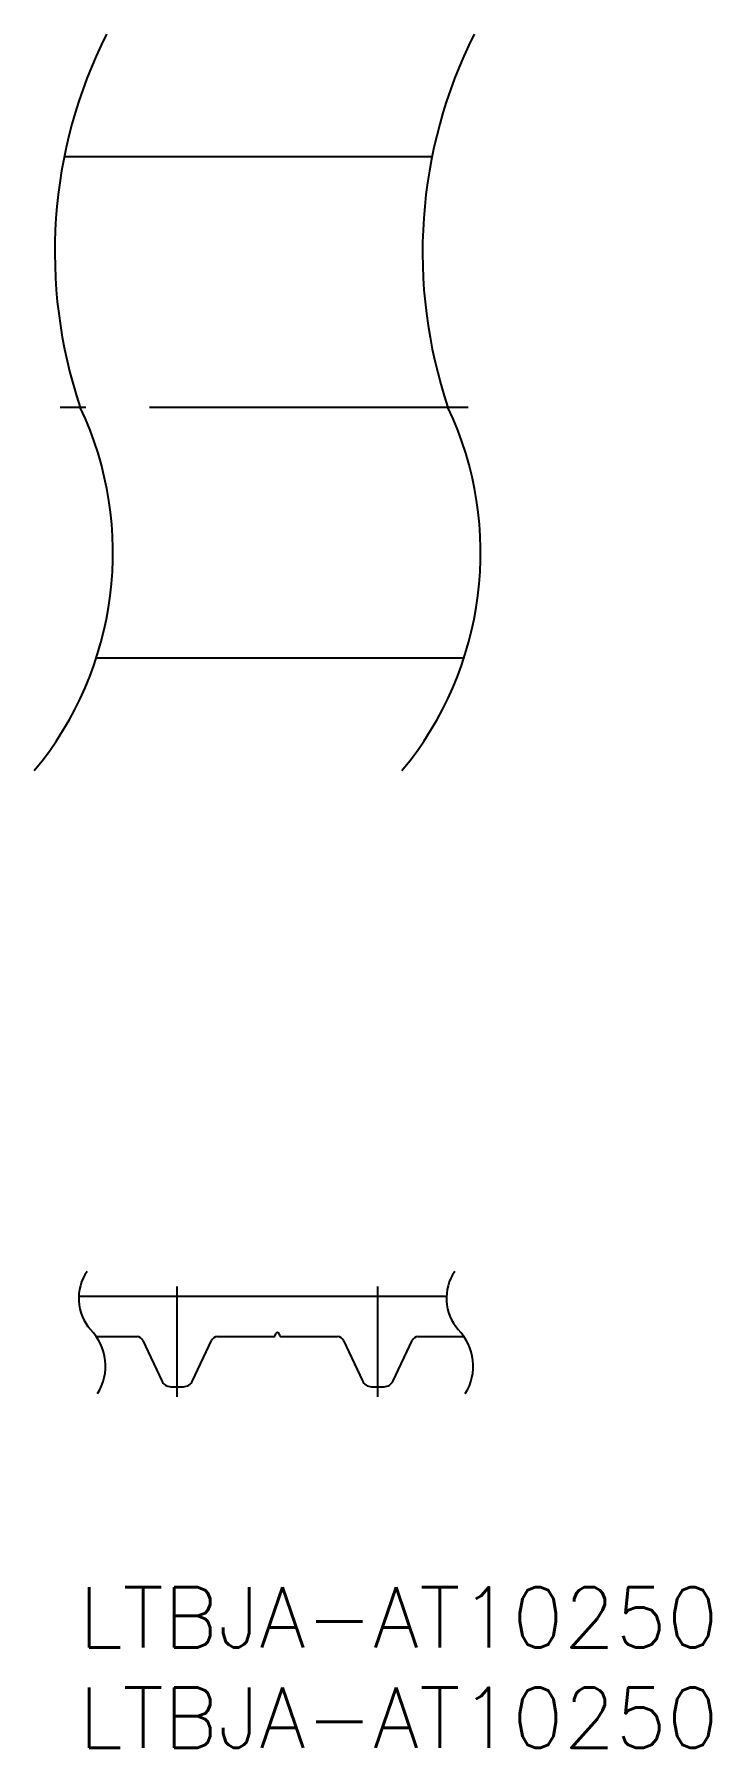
# Model space of a CAD drawing. Extents: x -2.2 to 31.5, y -8 to 77.4.
import ezdxf

# ---------------------------------------------------------------- set-up
doc = ezdxf.new("R2010")
doc.units = 0
doc.header["$LTSCALE"] = 0.5
doc.linetypes.add('CENTER', pattern=[50.8, 31.75, -6.35, 6.35, -6.35])
for name, color, linetype in [('MSM_CENTER', 1, 'CENTER'), ('MSM_CONTINUOUS', 7, 'CONTINUOUS'), ('MSM_NARROW', 5, 'CONTINUOUS'), ('MSM_PART_NUMBER', 7, 'CONTINUOUS')]:
    doc.layers.add(name, color=color, linetype=linetype)
doc.styles.get("Standard").update_dxf_attribs({"font": 'txt.shx', "height": 3, "bigfont": 'bigfont.shx'})

# ---------------------------------------------------------------- blocks, each defined once
blk = doc.blocks.new('*U8')
at = {"layer": 'MSM_PART_NUMBER'}
blk.add_text('LTBJA-AT10250', height=3, dxfattribs=at).set_placement((0, -3))
blk = doc.blocks.new('*U9')
at = {"layer": 'MSM_PART_NUMBER'}
blk.add_text('LTBJA-AT10250', height=3, dxfattribs=at).set_placement((0, -8))

msp = doc.modelspace()

# ---------------------------------------------------------------- linework, layer by layer
at = {"layer": 'MSM_CENTER'}
for p, q in [((19.403, 58.828), (-0.925, 58.828)), ((4.905, 9.5), (4.905, 15)), ((14.905, 9.5), (14.905, 15))]:
    msp.add_line(p, q, dxfattribs=at)
at = {"layer": 'MSM_CONTINUOUS'}
for p, q in [((17.607, 71.328), (-0.722, 71.328)), ((19.201, 46.328), (0.873, 46.328)), ((18.328, 14.5), (0, 14.5)), ((0.874, 12.5), (2.905, 12.5)), ((3.198, 12.3), (4.136, 10.289)), ((5.673, 10.289), (6.611, 12.3)), ((6.905, 12.5), (9.705, 12.5)), ((10.105, 12.5), (12.905, 12.5)), ((13.198, 12.3), (14.136, 10.289)), ((15.673, 10.289), (16.611, 12.3)), ((16.905, 12.5), (19.202, 12.5)), ((4.589, 10), (5.22, 10)), ((14.589, 10), (15.22, 10))]:
    msp.add_line(p, q, dxfattribs=at)
for centre, radius, start, end in [((2.881, 12.151), 0.35, 25.23592, 86.17726), ((6.928, 12.151), 0.35, 93.82274, 154.76408), ((9.705, 12.6), 0.1, 270, 0.0001), ((9.905, 12.6), 0.1, 0.0001, 180.00001), ((10.105, 12.6), 0.1, 180, 270), ((12.881, 12.151), 0.35, 25.23592, 86.17726), ((16.928, 12.151), 0.35, 93.82274, 154.76408), ((4.589, 10.5), 0.5, 205, 270), ((5.22, 10.5), 0.5, 270, 335), ((14.589, 10.5), 0.5, 205, 270), ((15.22, 10.5), 0.5, 270, 335)]:
    msp.add_arc(centre, radius, start, end, dxfattribs=at)
at = {"layer": 'MSM_NARROW'}
for centre, radius, start, end in [((23.045, 66.568), 24.239, 153.36362, 198.62146), ((41.374, 66.568), 24.239, 153.36362, 198.62146), ((-15.276, 51.573), 16.98, 320.27459, 25.29426), ((3.052, 51.573), 16.98, 320.27459, 25.29426), ((2.38, 14.414), 2.381, 145.78159, 221.08567), ((20.708, 14.414), 2.381, 145.78159, 221.08567), ((-1.26, 11.027), 2.592, 328.05853, 44.64565), ((17.069, 11.027), 2.592, 328.05853, 44.64565)]:
    msp.add_arc(centre, radius, start, end, dxfattribs=at)

# ---------------------------------------------------------------- block references
at = {"layer": 'MSM_CONTINUOUS'}
for name in ['*U8', '*U9']:
    msp.add_blockref(name, (0, 0), dxfattribs=at)

doc.saveas('drawing.dxf')
